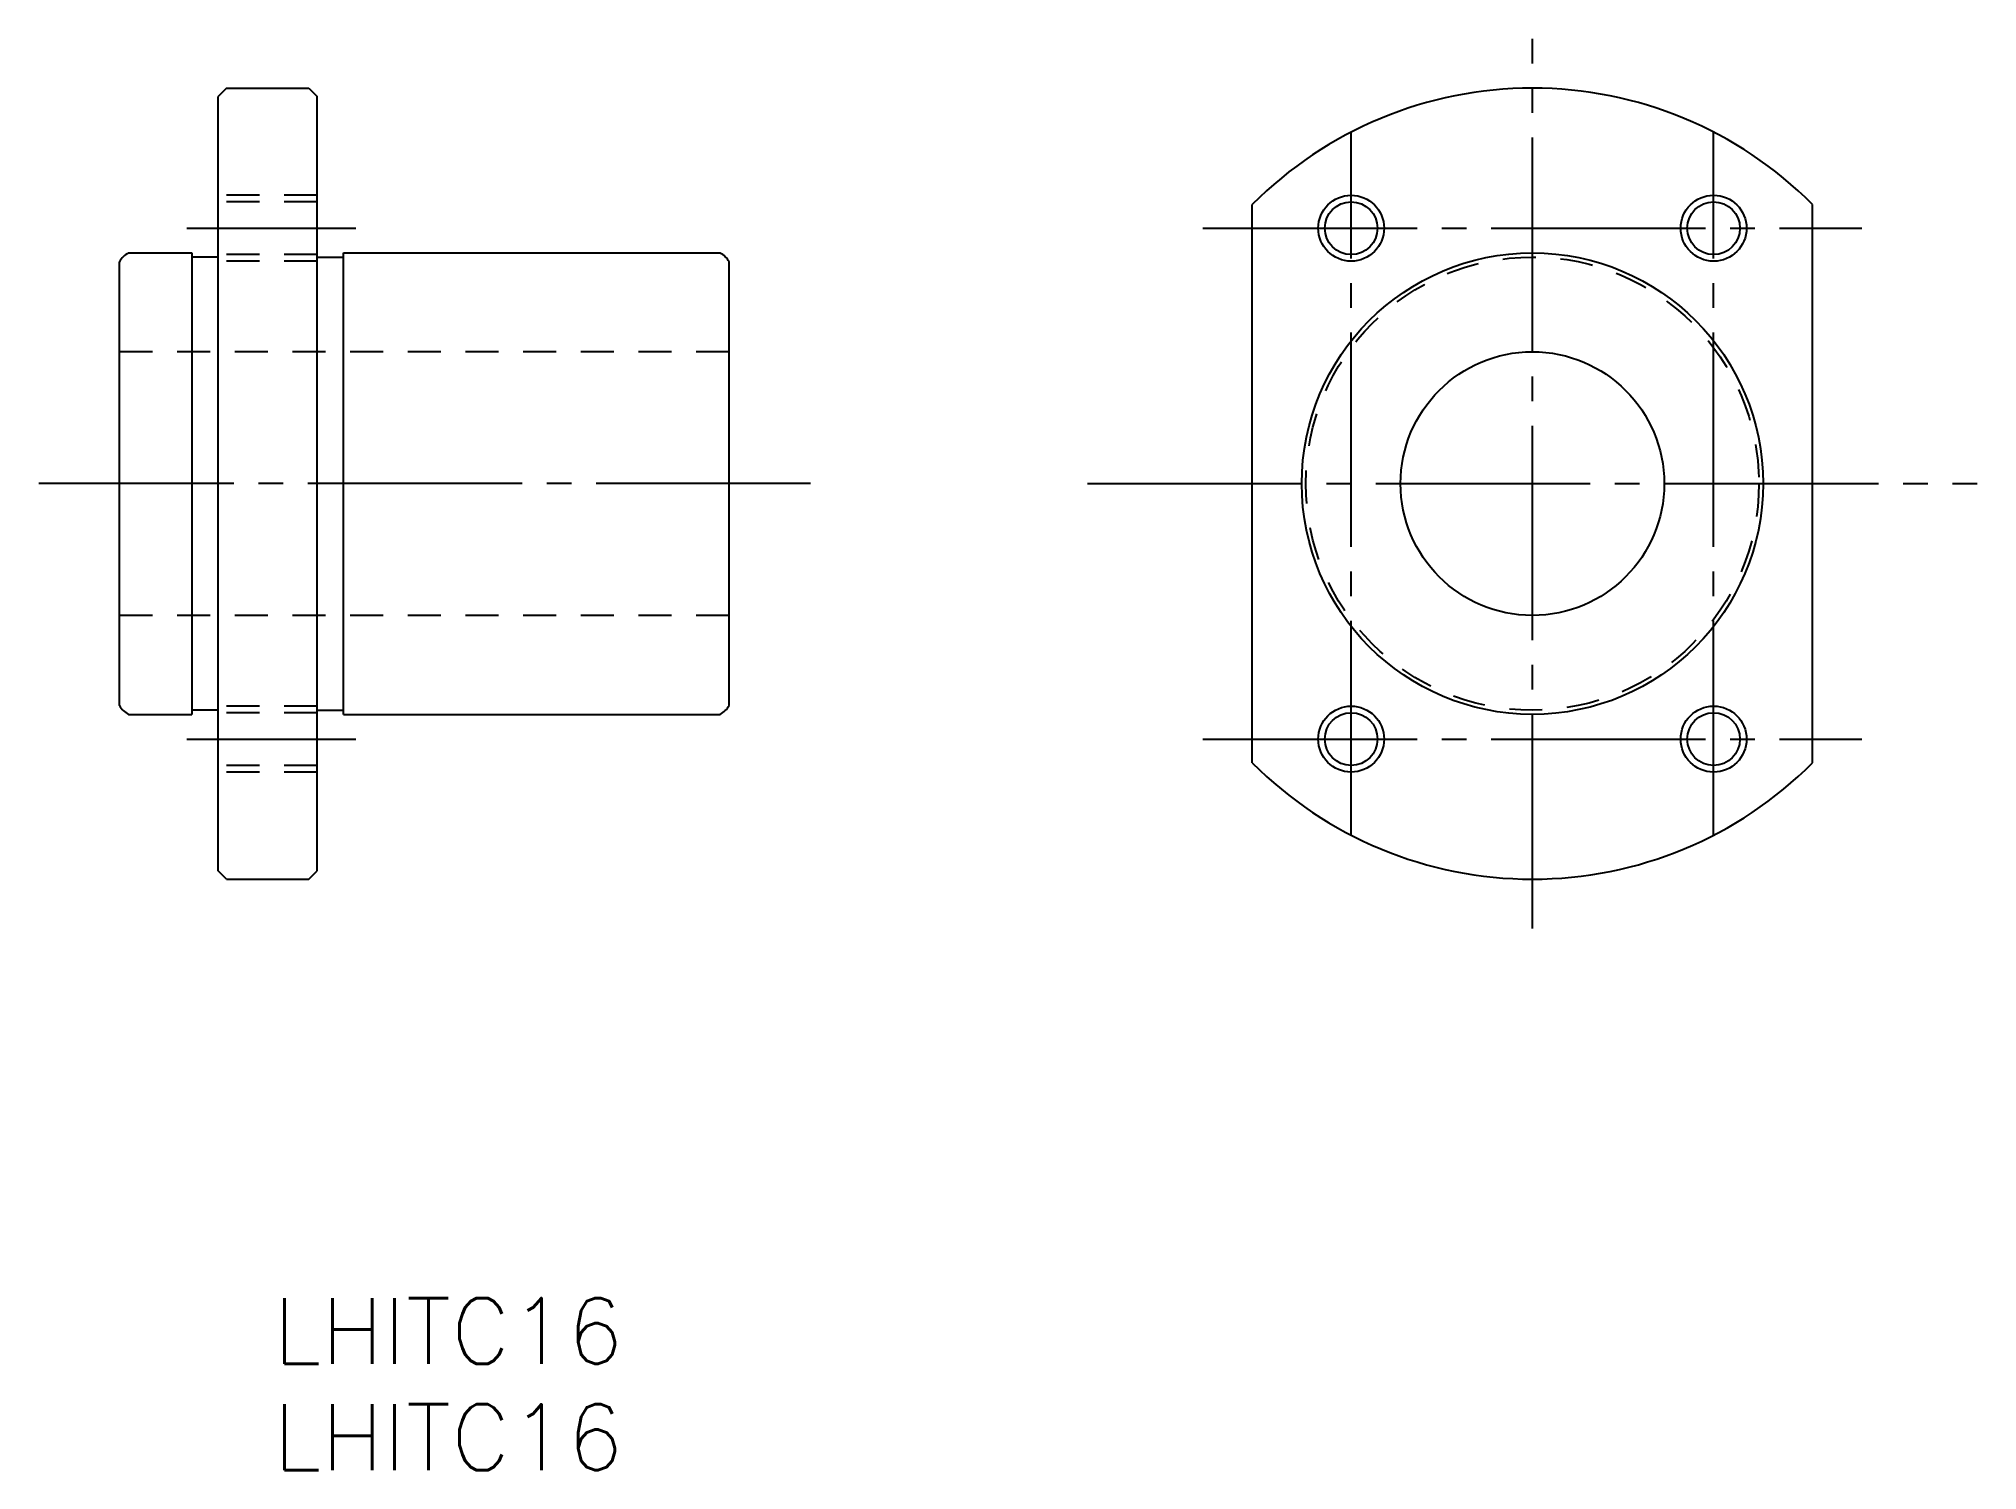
# Model space of a CAD drawing. Extents: x 227 to 344, y 147 to 234.
import ezdxf

# ---------------------------------------------------------------- set-up
doc = ezdxf.new("R2010")
doc.units = 0
doc.linetypes.add('CENTER', pattern=[17.5, 13, -1.5, 1.5, -1.5])
doc.linetypes.add('DASHED', pattern=[3.5, 2, -1.5])
doc.layers.get('0').update_dxf_attribs({"linetype": 'CONTINUOUS'})
doc.layers.add('CENTER', color=1, linetype='CENTER')
doc.styles.get("Standard").update_dxf_attribs({"font": 'txt.shx', "bigfont": '@extfont2.shx'})

msp = doc.modelspace()

# ---------------------------------------------------------------- linework, layer by layer
at = {"color": 7, "linetype": 'CONTINUOUS'}
for p, q in [((238.1, 230.81), (237.6, 230.31)), ((238.1, 230.81), (243.1, 230.81)), ((243.1, 230.81), (243.6, 230.31)), ((237.6, 183.31), (237.6, 230.31)), ((243.6, 183.31), (243.6, 230.31)), ((300.36, 189.86), (300.36, 223.75)), ((334.36, 189.86), (334.36, 223.75)), ((231.6, 193.35), (231.6, 220.26)), ((232.15, 220.81), (236, 220.81)), ((236, 220.81), (236, 192.81)), ((237.6, 220.56), (236, 220.56)), ((243.6, 220.56), (245.2, 220.56)), ((245.2, 220.81), (268.06, 220.81)), ((245.2, 192.81), (245.2, 220.81)), ((268.6, 193.35), (268.6, 220.26)), ((237.6, 193.06), (236, 193.06)), ((243.6, 193.06), (245.2, 193.06)), ((232.15, 192.81), (236, 192.81)), ((245.2, 192.81), (268.06, 192.81)), ((238.1, 182.81), (237.6, 183.31)), ((238.1, 182.81), (243.1, 182.81)), ((243.1, 182.81), (243.6, 183.31))]:
    msp.add_line(p, q, dxfattribs=at)
at = {"color": 3, "linetype": 'DASHED'}
for p, q in [((243.6, 224.31), (237.6, 224.31)), ((243.6, 223.91), (237.6, 223.91)), ((243.6, 220.71), (237.6, 220.71)), ((243.6, 220.31), (237.6, 220.31)), ((268.6, 214.81), (231.6, 214.81)), ((268.6, 198.81), (231.6, 198.81)), ((243.6, 193.31), (237.6, 193.31)), ((243.6, 192.91), (237.6, 192.91)), ((243.6, 189.71), (237.6, 189.71)), ((243.6, 189.31), (237.6, 189.31))]:
    msp.add_line(p, q, dxfattribs=at)
at = {"color": 3, "linetype": 'CONTINUOUS'}
for centre in [(306.36, 222.31), (328.36, 222.31), (306.36, 191.31), (328.36, 191.31)]:
    msp.add_circle(centre, 2, dxfattribs=at)
at = {"color": 7, "linetype": 'CONTINUOUS'}
for centre, radius in [((306.36, 222.31), 1.6), ((328.36, 222.31), 1.6), ((317.36, 206.81), 14), ((317.36, 206.81), 8), ((306.36, 191.31), 1.6), ((328.36, 191.31), 1.6)]:
    msp.add_circle(centre, radius, dxfattribs=at)
at = {"color": 3, "linetype": 'DASHED'}
msp.add_circle((317.36, 206.81), 13.75, dxfattribs=at)
at = {"color": 7, "linetype": 'CONTINUOUS'}
for centre, radius, start, end in [((317.36, 206.81), 24, 44.9005, 135.0995), ((232.75, 219.66), 1.3, 117.7958, 152.2042), ((267.45, 219.66), 1.3, 27.7958, 62.2042), ((232.75, 193.96), 1.3, 207.7958, 242.2042), ((267.45, 193.96), 1.3, 297.7958, 332.2042), ((317.36, 206.81), 24, 224.9005, 315.0995)]:
    msp.add_arc(centre, radius, start, end, dxfattribs=at)
at = {"layer": 'CENTER', "color": 1, "linetype": 'CENTER'}
for p, q in [((317.36, 179.81), (317.36, 233.81)), ((306.36, 185.48), (306.36, 228.14)), ((328.36, 185.48), (328.36, 228.14)), ((235.68, 222.31), (245.95, 222.31)), ((297.36, 222.31), (337.36, 222.31)), ((273.54, 206.81), (226.7, 206.81)), ((290.36, 206.81), (344.36, 206.81)), ((235.68, 191.31), (245.95, 191.31)), ((297.36, 191.31), (337.36, 191.31))]:
    msp.add_line(p, q, dxfattribs=at)

# ---------------------------------------------------------------- texts
at = {"color": 7, "linetype": 'CONTINUOUS'}
for p in [(240.93, 153.39), (240.93, 146.94)]:
    msp.add_text('LHITC16', height=4, dxfattribs=at).set_placement(p)

doc.saveas('drawing.dxf')
